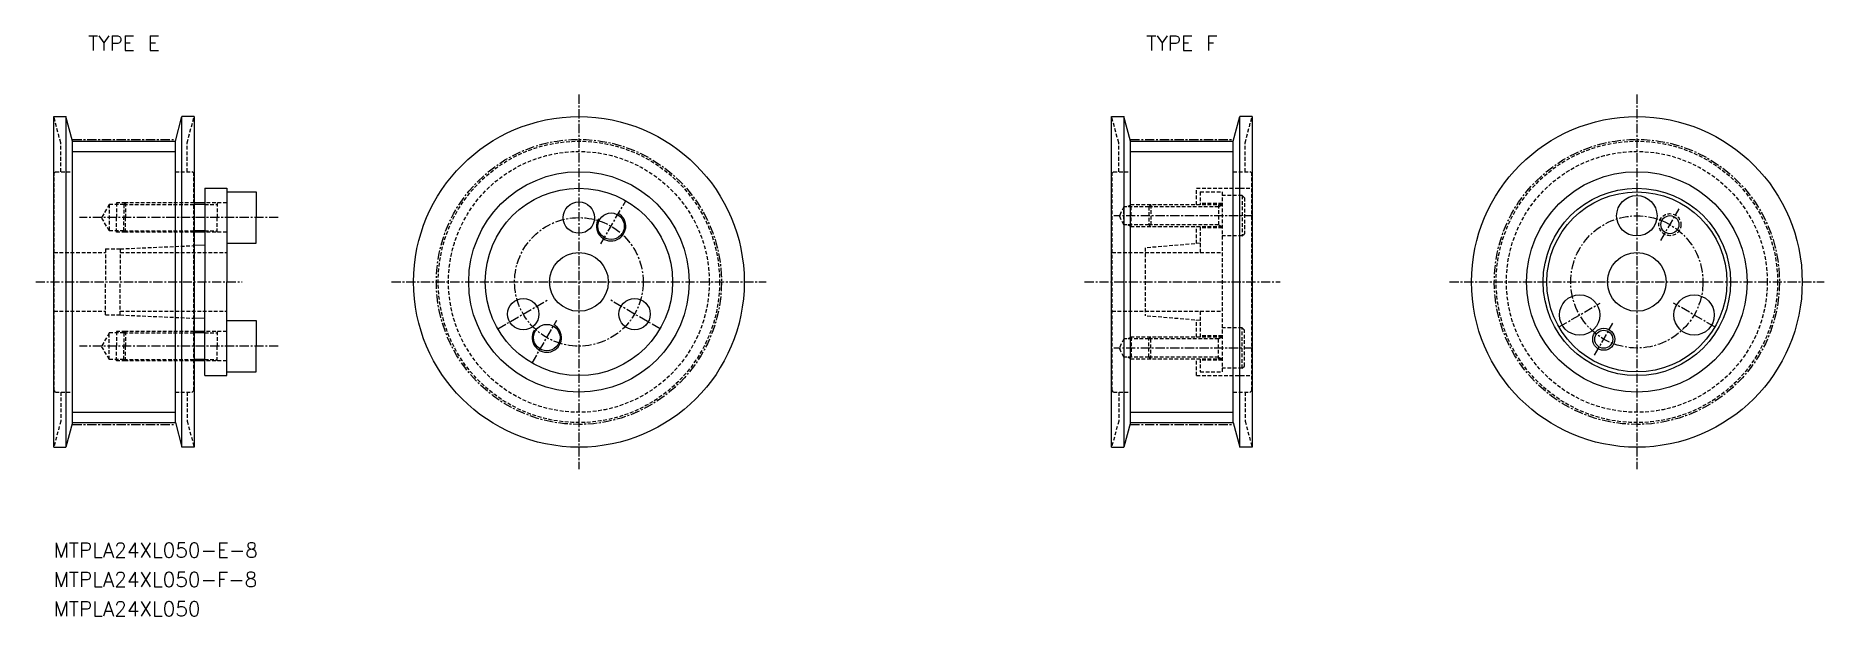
# Model space of a CAD drawing. Extents: x 9 to 252, y 63 to 142.
import ezdxf
from ezdxf.enums import TextEntityAlignment as Align

# ---------------------------------------------------------------- set-up
doc = ezdxf.new("R2010")
doc.units = 0
doc.linetypes.add('CENTER', pattern=[2, 1.25, -0.25, 0.25, -0.25])
doc.linetypes.add('DASHED', pattern=[0.75, 0.5, -0.25])
doc.layers.get('0').update_dxf_attribs({"linetype": 'CONTINUOUS'})
doc.layers.get('DEFPOINTS').update_dxf_attribs({"linetype": 'CONTINUOUS'})
doc.layers.add('CENTER', color=1, linetype='CENTER')
doc.styles.add('MISUMI', font='txt.shx')

msp = doc.modelspace()

# ---------------------------------------------------------------- linework, layer by layer
at = {"color": 3, "linetype": 'DASHED'}
for p, q in [((11.9, 127.62), (10.95, 131.18)), ((29.1, 127.62), (30.06, 131.18)), ((155.88, 127.62), (154.92, 131.18)), ((173.08, 127.62), (174.03, 131.18)), ((11.9, 123.68), (11.9, 127.62)), ((29.1, 123.68), (29.1, 127.62)), ((155.88, 123.68), (155.88, 127.62)), ((173.08, 123.68), (173.08, 127.62)), ((11.2, 123.68), (11, 123.48)), ((11, 93.88), (11, 123.48)), ((11.2, 123.68), (13.5, 123.68)), ((27.5, 123.68), (29.8, 123.68)), ((30, 123.48), (29.8, 123.68)), ((30, 93.88), (30, 123.48)), ((155.18, 123.68), (154.98, 123.48)), ((154.98, 93.88), (154.98, 123.48)), ((155.18, 123.68), (157.48, 123.68)), ((171.48, 123.68), (173.78, 123.68)), ((173.98, 123.48), (173.78, 123.68)), ((173.98, 93.88), (173.98, 123.48)), ((19.5, 119.43), (19.5, 117.43)), ((20.7, 119.43), (19.5, 119.43)), ((20.7, 119.43), (20.5, 119.23)), ((30.06, 119.43), (20.7, 119.43)), ((20.7, 119.43), (20.7, 117.43)), ((34.5, 119.43), (31.5, 119.43)), ((33.17, 119.43), (33.17, 117.43)), ((166.48, 121.43), (173.98, 121.43)), ((166.48, 119.18), (166.48, 121.43)), ((166.98, 120.93), (169.98, 120.93)), ((166.98, 120.93), (166.98, 119.18)), ((169.98, 119.33), (166.98, 119.33)), ((169.98, 120.93), (169.98, 96.43)), ((172.68, 120.43), (169.98, 120.43)), ((172.68, 120.43), (172.68, 114.93)), ((172.68, 120.43), (172.98, 120.13)), ((172.98, 120.13), (172.98, 115.23)), ((18.5, 119.23), (17.46, 117.43)), ((18.5, 115.63), (17.46, 117.43)), ((18.5, 119.23), (18.5, 115.63)), ((20.5, 119.23), (18.5, 119.23)), ((19.5, 115.43), (19.5, 117.43)), ((20.5, 119.23), (30.06, 119.23)), ((20.5, 119.23), (20.5, 117.43)), ((20.5, 115.63), (20.5, 117.43)), ((20.7, 115.43), (20.7, 117.43)), ((31.5, 119.23), (33.17, 119.23)), ((33.17, 115.43), (33.17, 117.43)), ((156.56, 118.91), (155.98, 117.68)), ((156.56, 116.45), (155.98, 117.68)), ((155.99, 117.68), (155.99, 117.68)), ((159.98, 118.91), (156.56, 118.91)), ((156.56, 116.45), (156.56, 118.91)), ((157.56, 119.18), (157.1, 118.91)), ((160.25, 119.18), (157.56, 119.18)), ((157.56, 116.18), (157.56, 119.18)), ((159.98, 118.91), (160.25, 119.18)), ((169.48, 118.91), (159.98, 118.91)), ((159.98, 118.91), (159.98, 116.45)), ((169.98, 119.18), (160.25, 119.18)), ((160.25, 119.18), (160.25, 116.18)), ((169.48, 119.18), (169.48, 116.18)), ((169.48, 118.91), (169.95, 119.18)), ((20.5, 115.63), (18.5, 115.63)), ((20.7, 115.43), (19.5, 115.43)), ((20.5, 115.63), (30.06, 115.63)), ((20.7, 115.43), (20.5, 115.63)), ((30.06, 115.43), (20.7, 115.43)), ((31.5, 115.63), (33.17, 115.63)), ((34.5, 115.43), (31.5, 115.43)), ((156.56, 116.48), (156.56, 116.48)), ((159.98, 116.45), (156.56, 116.45)), ((157.56, 116.18), (157.1, 116.45)), ((160.25, 116.18), (157.56, 116.18)), ((169.48, 116.45), (159.98, 116.45)), ((160.25, 116.18), (159.98, 116.45)), ((169.98, 116.18), (160.25, 116.18)), ((166.48, 113.89), (166.48, 116.18)), ((166.98, 116.18), (166.98, 112.68)), ((169.98, 116.03), (166.98, 116.03)), ((169.48, 116.45), (169.95, 116.18)), ((172.68, 114.93), (169.98, 114.93)), ((172.68, 114.93), (172.98, 115.23)), ((11, 112.68), (18, 112.68)), ((18, 113.18), (18, 108.68)), ((18, 113.18), (20, 113.18)), ((20, 113.18), (30.06, 113.62)), ((20, 113.18), (20, 108.68)), ((20, 112.68), (34.5, 112.68)), ((154.98, 112.68), (159.48, 112.68)), ((166.98, 113.93), (159.48, 113.3)), ((159.48, 113.3), (159.48, 104.05)), ((159.48, 112.68), (169.98, 112.68)), ((18, 104.18), (18, 108.68)), ((20, 104.18), (20, 108.68)), ((11, 104.68), (18, 104.68)), ((20, 104.68), (34.5, 104.68)), ((154.98, 104.68), (159.48, 104.68)), ((159.48, 104.68), (169.98, 104.68)), ((166.98, 104.68), (166.98, 101.18)), ((18, 104.18), (20, 104.18)), ((20, 104.18), (30.06, 103.74)), ((166.98, 103.43), (159.48, 104.05)), ((166.48, 101.18), (166.48, 103.47)), ((172.68, 102.43), (169.98, 102.43)), ((172.68, 96.93), (172.68, 102.43)), ((172.68, 102.43), (172.98, 102.13)), ((18.5, 101.73), (17.46, 99.93)), ((18.5, 98.13), (17.46, 99.93)), ((18.5, 98.13), (18.5, 101.73)), ((20.5, 101.73), (18.5, 101.73)), ((19.5, 101.93), (19.5, 99.93)), ((20.7, 101.93), (19.5, 101.93)), ((19.5, 97.93), (19.5, 99.93)), ((20.7, 101.93), (20.5, 101.73)), ((20.5, 101.73), (30.06, 101.73)), ((20.5, 101.73), (20.5, 99.93)), ((20.5, 98.13), (20.5, 99.93)), ((30.06, 101.93), (20.7, 101.93)), ((20.7, 101.93), (20.7, 99.93)), ((20.7, 97.93), (20.7, 99.93)), ((34.5, 101.93), (31.5, 101.93)), ((31.5, 101.73), (33.17, 101.73)), ((33.17, 101.93), (33.17, 99.93)), ((33.17, 97.93), (33.17, 99.93)), ((156.56, 100.91), (155.98, 99.68)), ((156.56, 100.91), (156.56, 98.45)), ((159.98, 100.91), (156.56, 100.91)), ((156.56, 100.88), (156.56, 100.88)), ((157.56, 101.18), (157.1, 100.91)), ((157.56, 101.18), (157.56, 98.18)), ((160.25, 101.18), (157.56, 101.18)), ((160.25, 101.18), (159.98, 100.91)), ((169.48, 100.91), (159.98, 100.91)), ((159.98, 98.45), (159.98, 100.91)), ((169.98, 101.18), (160.25, 101.18)), ((160.25, 98.18), (160.25, 101.18)), ((169.98, 101.33), (166.98, 101.33)), ((169.48, 98.18), (169.48, 101.18)), ((169.48, 100.91), (169.95, 101.18)), ((172.98, 97.23), (172.98, 102.13)), ((20.5, 98.13), (18.5, 98.13)), ((20.7, 97.93), (19.5, 97.93)), ((20.5, 98.13), (30.06, 98.13)), ((20.7, 97.93), (20.5, 98.13)), ((30.06, 97.93), (20.7, 97.93)), ((31.5, 98.13), (33.17, 98.13)), ((34.5, 97.93), (31.5, 97.93)), ((156.56, 98.45), (155.98, 99.68)), ((155.99, 99.68), (155.99, 99.68)), ((159.98, 98.45), (156.56, 98.45)), ((157.56, 98.18), (157.1, 98.45)), ((160.25, 98.18), (157.56, 98.18)), ((169.48, 98.45), (159.98, 98.45)), ((159.98, 98.45), (160.25, 98.18)), ((169.98, 98.18), (160.25, 98.18)), ((166.48, 95.93), (166.48, 98.18)), ((166.98, 98.18), (166.98, 96.43)), ((169.98, 98.03), (166.98, 98.03)), ((169.48, 98.45), (169.95, 98.18)), ((166.48, 95.93), (173.98, 95.93)), ((166.98, 96.43), (169.98, 96.43)), ((172.68, 96.93), (169.98, 96.93)), ((172.68, 96.93), (172.98, 97.23)), ((11.2, 93.68), (11, 93.88)), ((11.2, 93.68), (13.5, 93.68)), ((11.9, 93.68), (11.9, 89.74)), ((27.5, 93.68), (29.8, 93.68)), ((29.1, 93.68), (29.1, 89.74)), ((30, 93.88), (29.8, 93.68)), ((155.18, 93.68), (154.98, 93.88)), ((155.18, 93.68), (157.48, 93.68)), ((155.88, 93.68), (155.88, 89.74)), ((171.48, 93.68), (173.78, 93.68)), ((173.08, 93.68), (173.08, 89.74)), ((173.98, 93.88), (173.78, 93.68)), ((11.9, 89.74), (10.95, 86.18)), ((29.1, 89.74), (30.06, 86.18)), ((155.88, 89.74), (154.92, 86.18)), ((173.08, 89.74), (174.03, 86.18))]:
    msp.add_line(p, q, dxfattribs=at)
at = {"color": 7, "linetype": 'CONTINUOUS'}
for p, q in [((10.95, 131.18), (12.6, 131.18)), ((10.95, 86.18), (10.95, 131.18)), ((13.5, 127.83), (12.6, 131.18)), ((12.6, 131.18), (12.6, 86.18)), ((27.5, 127.83), (28.4, 131.18)), ((30.06, 131.18), (28.4, 131.18)), ((28.4, 86.18), (28.4, 131.18)), ((30.06, 131.18), (30.06, 86.18)), ((154.92, 131.18), (156.58, 131.18)), ((154.92, 86.18), (154.92, 131.18)), ((157.48, 127.83), (156.58, 131.18)), ((156.58, 131.18), (156.58, 86.18)), ((171.48, 127.83), (172.38, 131.18)), ((174.03, 131.18), (172.38, 131.18)), ((172.38, 86.18), (172.38, 131.18)), ((174.03, 131.18), (174.03, 86.18)), ((13.5, 127.83), (27.5, 127.83)), ((13.5, 89.53), (13.5, 127.83)), ((27.5, 89.53), (27.5, 127.83)), ((157.48, 127.83), (171.48, 127.83)), ((157.48, 89.53), (157.48, 127.83)), ((171.48, 89.53), (171.48, 127.83)), ((31.5, 119.43), (30.06, 119.43)), ((31.5, 121.43), (34.5, 121.43)), ((31.5, 121.43), (31.5, 119.43)), ((31.5, 119.43), (31.5, 115.43)), ((34.5, 121.43), (34.5, 120.93)), ((34.5, 120.93), (34.5, 113.93)), ((34.5, 120.93), (38.5, 120.93)), ((38.5, 120.93), (38.5, 117.43)), ((38.5, 113.93), (38.5, 117.43)), ((31.5, 115.43), (30.06, 115.43)), ((31.5, 115.43), (31.5, 113.68)), ((31.5, 113.68), (30.06, 113.62)), ((31.5, 113.68), (31.5, 108.68)), ((34.5, 113.93), (34.5, 108.68)), ((34.5, 113.93), (38.5, 113.93)), ((31.5, 103.68), (31.5, 108.68)), ((34.5, 103.43), (34.5, 108.68)), ((31.5, 103.68), (30.06, 103.74)), ((31.5, 101.93), (31.5, 103.68)), ((34.5, 96.43), (34.5, 103.43)), ((34.5, 103.43), (38.5, 103.43)), ((38.5, 103.43), (38.5, 99.93)), ((31.5, 101.93), (30.06, 101.93)), ((31.5, 97.93), (31.5, 101.93)), ((38.5, 96.43), (38.5, 99.93)), ((31.5, 97.93), (30.06, 97.93)), ((31.5, 95.93), (31.5, 97.93)), ((31.5, 95.93), (34.5, 95.93)), ((34.5, 96.43), (38.5, 96.43)), ((34.5, 95.93), (34.5, 96.43)), ((13.5, 89.53), (12.6, 86.18)), ((13.5, 89.53), (27.5, 89.53)), ((27.5, 89.53), (28.4, 86.18)), ((157.48, 89.53), (156.58, 86.18)), ((157.48, 89.53), (171.48, 89.53)), ((171.48, 89.53), (172.38, 86.18)), ((10.95, 86.18), (12.6, 86.18)), ((30.06, 86.18), (28.4, 86.18)), ((154.92, 86.18), (156.58, 86.18)), ((174.03, 86.18), (172.38, 86.18))]:
    msp.add_line(p, q, dxfattribs=at)
at = {"color": 3, "linetype": 'CONTINUOUS'}
for p, q in [((13.5, 126.43), (27.5, 126.43)), ((157.48, 126.43), (171.48, 126.43)), ((13.5, 90.93), (27.5, 90.93)), ((157.48, 90.93), (171.48, 90.93))]:
    msp.add_line(p, q, dxfattribs=at)
at = {"color": 3}
for p, q in [((31.5, 119.23), (30.06, 119.23)), ((31.5, 115.63), (30.06, 115.63)), ((31.5, 101.73), (30.06, 101.73)), ((31.5, 98.13), (30.06, 98.13))]:
    msp.add_line(p, q, dxfattribs=at)
at = {"color": 7, "linetype": 'CONTINUOUS'}
for centre, radius in [((82.42, 108.68), 22.5), ((226.4, 108.68), 22.5), ((82.42, 108.68), 15), ((226.4, 108.68), 15), ((82.42, 108.68), 12.75), ((82.42, 117.43), 2.13), ((226.4, 108.68), 12.75), ((226.4, 108.68), 12.25), ((226.4, 117.68), 2.75), ((86.8, 116.26), 1.8), ((230.9, 116.47), 1.23), ((82.42, 108.68), 4), ((226.4, 108.68), 4), ((74.85, 104.3), 2.13), ((90, 104.3), 2.13), ((218.61, 104.18), 2.75), ((234.19, 104.18), 2.75), ((78.05, 101.1), 1.8), ((221.9, 100.88), 1.23)]:
    msp.add_circle(centre, radius, dxfattribs=at)
at = {"color": 3, "linetype": 'DASHED'}
for centre, radius in [((82.42, 108.68), 19.15), ((226.4, 108.68), 19.15), ((82.42, 108.68), 17.75), ((226.4, 108.68), 17.75), ((230.9, 116.47), 1.5)]:
    msp.add_circle(centre, radius, dxfattribs=at)
at = {"color": 3}
for centre in [(86.8, 116.26), (78.05, 101.1)]:
    msp.add_arc(centre, 2, 150, 62, dxfattribs=at)
at = {"layer": 'CENTER', "color": 1, "linetype": 'CENTER'}
for p, q in [((82.42, 134.18), (82.42, 83.18)), ((226.4, 134.18), (226.4, 83.18)), ((13.5, 128.08), (27.5, 128.08)), ((157.48, 128.08), (171.48, 128.08)), ((82.42, 126.18), (82.42, 113.18)), ((226.4, 126.18), (226.4, 113.18)), ((85.42, 113.87), (88.8, 119.72)), ((41.5, 117.43), (14.46, 117.43)), ((174.14, 117.68), (155.23, 117.68)), ((229.65, 114.31), (232.15, 118.64)), ((8.5, 108.68), (36.57, 108.68)), ((56.92, 108.68), (107.92, 108.68)), ((151.25, 108.68), (177.87, 108.68)), ((200.9, 108.68), (251.9, 108.68)), ((71.38, 102.3), (78.09, 106.18)), ((93.47, 102.3), (86.75, 106.18)), ((215.79, 102.55), (221.42, 105.8)), ((237.01, 102.55), (231.38, 105.8)), ((76.05, 97.64), (79.42, 103.48)), ((220.65, 98.72), (223.15, 103.05)), ((41.5, 99.93), (14.46, 99.93)), ((174.14, 99.68), (155.23, 99.68)), ((13.5, 89.27), (27.5, 89.27)), ((157.48, 89.27), (171.48, 89.27))]:
    msp.add_line(p, q, dxfattribs=at)
for centre, radius in [((82.42, 108.68), 19.4), ((226.4, 108.68), 19.4), ((82.42, 108.68), 8.75), ((226.4, 108.68), 9)]:
    msp.add_circle(centre, radius, dxfattribs=at)
at = {"layer": 'DEFPOINTS', "color": 3, "linetype": 'CONTINUOUS'}
msp.add_circle((221.9, 100.88), 1.5, dxfattribs=at)

# ---------------------------------------------------------------- texts
at = {"color": 7, "linetype": 'CONTINUOUS', "style": 'MISUMI'}
for s, p in [('TYPE E', (20.5, 141.18)), ('TYPE F', (164.48, 141.18))]:
    msp.add_text(s, height=2, dxfattribs=at).set_placement(p, align=Align.MIDDLE_CENTER)
for s, p in [('MTPLA24XL050-E-8', (10.95, 71.18)), ('MTPLA24XL050-F-8', (10.95, 67.18)), ('MTPLA24XL050', (10.95, 63.18))]:
    msp.add_text(s, height=2, dxfattribs=at).set_placement(p)

doc.saveas('drawing.dxf')
